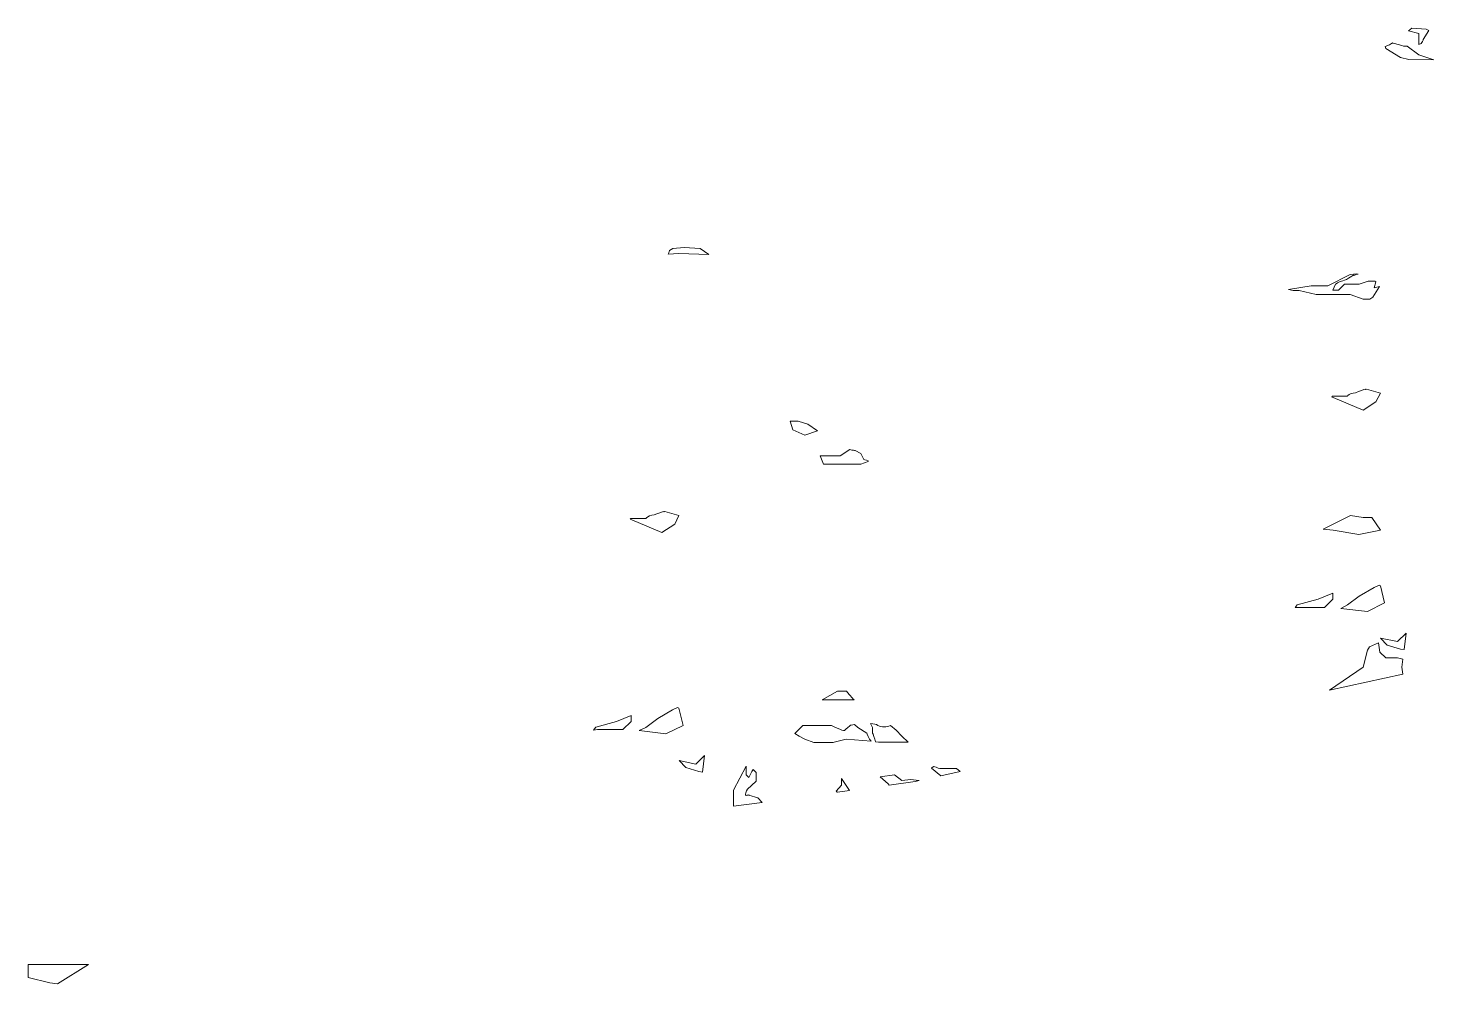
# Model space of a CAD drawing. Extents: x -2 to 9008, y -1000 to 0.
# Drawn here: x 2856.5 to 2914, y -712.5 to -673.4 of the extents above; entities that cross this region are included whole.
import ezdxf

# ---------------------------------------------------------------- set-up
doc = ezdxf.new("R2010")
doc.units = 0
doc.header["$MEASUREMENT"] = 0
doc.layers.add('Layer 1', color=7, linetype='Continuous')

# ---------------------------------------------------------------- blocks, each defined once
blk = doc.blocks.new('block 6')
at = {"layer": 'Layer 1', "lineweight": 0}
for points in [[(2887.7, -689.48), (2888.02, -689.48), (2888.42, -689.6), (2888.82, -689.87), (2888.29, -690.05), (2887.81, -689.83), (2887.7, -689.48)], [(2909.56, -697.1), (2908.52, -697.1), (2908.36, -697.11), (2908.45, -696.99), (2909.3, -696.76), (2909.9, -696.52), (2909.9, -696.76), (2909.56, -697.1)], [(2910.5, -697), (2910.98, -696.64), (2911.59, -696.28), (2911.8, -696.19), (2911.85, -696.22), (2912.02, -696.92), (2911.32, -697.27), (2910.23, -697.14), (2910.5, -697)], [(2912.55, -698.5), (2912.9, -698.15), (2912.82, -698.83), (2912.67, -698.81), (2912.13, -698.65), (2911.86, -698.36), (2912.55, -698.5)], [(2911.15, -699.55), (2911.32, -698.85), (2911.41, -698.72), (2911.77, -698.55), (2911.83, -698.93), (2912.07, -699.17), (2912.55, -699.17), (2912.77, -699.22), (2912.73, -699.55), (2912.77, -699.83), (2909.77, -700.49), (2911.15, -699.55)], [(2882.61, -702.28), (2881.52, -702.14), (2881.79, -702.01), (2882.28, -701.65), (2882.88, -701.29), (2883.09, -701.2), (2883.14, -701.23), (2883.32, -701.93), (2882.61, -702.28)], [(2881.19, -701.53), (2881.19, -701.77), (2880.85, -702.1), (2879.81, -702.1), (2879.65, -702.12), (2879.75, -702), (2880.59, -701.77), (2881.19, -701.53)], [(2883.84, -703.51), (2884.19, -703.16), (2884.11, -703.84), (2883.96, -703.82), (2883.42, -703.66), (2883.15, -703.37), (2883.84, -703.51)], [(2890.12, -704.59), (2889.63, -704.66), (2889.62, -704.66), (2889.58, -704.62), (2889.8, -704.38), (2889.8, -704.11), (2890.12, -704.59)], [(2892.64, -704.14), (2892.96, -704.18), (2892.98, -704.19), (2892.81, -704.22), (2891.75, -704.37), (2891.71, -704.32), (2891.38, -704.03), (2891.96, -703.95), (2892.27, -704.18), (2892.64, -704.14)], [(2856.51, -712.25), (2856.51, -711.71), (2858.98, -711.71), (2857.71, -712.51), (2857.4, -712.46), (2856.51, -712.25)]]:
    blk.add_lwpolyline(points, dxfattribs=at)
for points, knots in [([(2913, -673.5), (2913, -673.5), (2913.14, -673.39), (2913.14, -673.39), (2913.14, -673.39), (2913.73, -673.44), (2913.73, -673.44), (2913.73, -673.44), (2913.84, -673.49), (2913.84, -673.49), (2913.84, -673.49), (2913.6, -673.85), (2913.6, -673.85), (2913.6, -673.85), (2913.59, -674.03), (2913.43, -674.06), (2913.43, -674.06), (2913.43, -673.61), (2913.43, -673.61), (2913.43, -673.61), (2913, -673.5), (2913, -673.5)], [0, 0, 0, 0, 1, 1, 1, 2, 2, 2, 3, 3, 3, 4, 4, 4, 5, 5, 5, 6, 6, 6, 7, 7, 7, 7]), ([(2913.43, -674.49), (2913.43, -674.49), (2914.04, -674.69), (2914.04, -674.69), (2914.04, -674.69), (2913.01, -674.67), (2913.01, -674.67), (2913.01, -674.67), (2912.67, -674.59), (2912.67, -674.59), (2912.67, -674.59), (2912.07, -674.23), (2912.07, -674.23), (2912.07, -674.23), (2912.04, -674.14), (2912.04, -674.14), (2912.04, -674.14), (2912.23, -674.08), (2912.23, -674.08), (2912.23, -674.08), (2912.34, -673.99), (2912.34, -673.99), (2912.34, -673.99), (2912.36, -674), (2912.36, -674), (2912.36, -674), (2912.79, -674.11), (2912.8, -674.13), (2912.8, -674.13), (2912.95, -674.13), (2912.95, -674.13), (2912.95, -674.13), (2913.43, -674.49), (2913.43, -674.49)], [0, 0, 0, 0, 1, 1, 1, 2, 2, 2, 3, 3, 3, 4, 4, 4, 5, 5, 5, 6, 6, 6, 7, 7, 7, 8, 8, 8, 9, 9, 9, 10, 10, 10, 11, 11, 11, 11]), ([(2884.37, -682.65), (2884.37, -682.65), (2883.14, -682.61), (2883.14, -682.61), (2883.14, -682.61), (2882.71, -682.64), (2882.71, -682.64), (2882.73, -682.57), (2882.76, -682.49), (2882.76, -682.49), (2882.76, -682.49), (2882.89, -682.41), (2882.89, -682.41), (2882.89, -682.41), (2883.36, -682.37), (2883.36, -682.37), (2883.36, -682.37), (2884.01, -682.41), (2884.01, -682.41), (2884.01, -682.41), (2884.37, -682.65), (2884.37, -682.65)], [0, 0, 0, 0, 1, 1, 1, 2, 2, 2, 3, 3, 3, 4, 4, 4, 5, 5, 5, 6, 6, 6, 7, 7, 7, 7]), ([(2910.14, -684.11), (2910.14, -684.11), (2910.38, -683.87), (2910.38, -683.87), (2910.38, -683.87), (2910.98, -683.87), (2910.98, -683.87), (2910.98, -683.87), (2911.35, -683.75), (2911.35, -683.75), (2911.35, -683.75), (2911.49, -683.75), (2911.63, -683.75), (2911.63, -683.75), (2911.66, -683.77), (2911.66, -683.77), (2911.66, -683.77), (2911.6, -684.02), (2911.6, -684.02), (2911.6, -684.02), (2911.81, -683.96), (2911.81, -683.96), (2911.81, -683.96), (2911.54, -684.4), (2911.54, -684.4), (2911.54, -684.4), (2911.42, -684.48), (2911.42, -684.48), (2911.42, -684.48), (2911.15, -684.48), (2911.15, -684.48), (2911.15, -684.48), (2910.62, -684.3), (2910.62, -684.3), (2910.62, -684.3), (2909.22, -684.3), (2909.22, -684.3), (2909.22, -684.3), (2908.52, -684.13), (2908.52, -684.13), (2908.52, -684.13), (2908.28, -684.13), (2908.28, -684.13), (2908.28, -684.13), (2908.09, -684.09), (2908.09, -684.09), (2908.09, -684.09), (2909.02, -683.94), (2909.02, -683.94), (2909.02, -683.94), (2909.7, -683.94), (2909.7, -683.94), (2909.7, -683.94), (2910.62, -683.48), (2910.62, -683.48), (2910.62, -683.48), (2910.89, -683.45), (2910.89, -683.45), (2910.89, -683.45), (2910.94, -683.46), (2910.94, -683.46), (2910.83, -683.49), (2910.74, -683.51), (2910.74, -683.51), (2910.74, -683.51), (2910.38, -683.75), (2910.26, -683.75), (2910.14, -683.75), (2910.02, -683.87), (2910.02, -683.87), (2910.02, -683.87), (2909.9, -684.11), (2909.9, -684.11), (2909.9, -684.11), (2910.14, -684.11), (2910.14, -684.11)], [0, 0, 0, 0, 1, 1, 1, 2, 2, 2, 3, 3, 3, 4, 4, 4, 5, 5, 5, 6, 6, 6, 7, 7, 7, 8, 8, 8, 9, 9, 9, 10, 10, 10, 11, 11, 11, 12, 12, 12, 13, 13, 13, 14, 14, 14, 15, 15, 15, 16, 16, 16, 17, 17, 17, 18, 18, 18, 19, 19, 19, 20, 20, 20, 21, 21, 21, 22, 22, 22, 23, 23, 23, 24, 24, 24, 25, 25, 25, 25]), ([(2911.18, -688.18), (2911.18, -688.18), (2911.23, -688.17), (2911.23, -688.17), (2911.23, -688.18), (2911.25, -688.18), (2911.28, -688.17), (2911.28, -688.17), (2911.85, -688.33), (2911.85, -688.33), (2911.85, -688.33), (2911.67, -688.68), (2911.67, -688.68), (2911.67, -688.68), (2911.15, -689.03), (2911.15, -689.03), (2911.15, -689.03), (2909.92, -688.51), (2909.92, -688.51), (2909.92, -688.51), (2909.86, -688.49), (2909.86, -688.49), (2909.88, -688.46), (2909.9, -688.45), (2909.9, -688.45), (2909.9, -688.45), (2909.9, -688.45), (2910.02, -688.45), (2910.14, -688.45), (2910.5, -688.45), (2910.5, -688.45), (2910.5, -688.45), (2910.62, -688.33), (2910.74, -688.33), (2910.84, -688.33), (2911.07, -688.22), (2911.18, -688.18)], [0, 0, 0, 0, 1, 1, 1, 2, 2, 2, 3, 3, 3, 4, 4, 4, 5, 5, 5, 6, 6, 6, 7, 7, 7, 8, 8, 8, 9, 9, 9, 10, 10, 10, 11, 11, 11, 12, 12, 12, 12]), ([(2888.92, -690.89), (2888.92, -690.89), (2889.74, -690.89), (2889.74, -690.89), (2889.74, -690.89), (2890.14, -690.64), (2890.14, -690.64), (2890.26, -690.67), (2890.35, -690.68), (2890.35, -690.68), (2890.35, -690.68), (2890.59, -690.8), (2890.59, -690.8), (2890.59, -690.8), (2890.71, -691.05), (2890.71, -691.05), (2890.71, -691.05), (2890.95, -691.1), (2890.89, -691.13), (2890.89, -691.13), (2890.59, -691.24), (2890.59, -691.24), (2890.59, -691.24), (2889.06, -691.24), (2889.06, -691.24), (2889.06, -691.24), (2888.92, -690.89), (2888.92, -690.89)], [0, 0, 0, 0, 1, 1, 1, 2, 2, 2, 3, 3, 3, 4, 4, 4, 5, 5, 5, 6, 6, 6, 7, 7, 7, 8, 8, 8, 9, 9, 9, 9]), ([(2883.14, -693.34), (2883.14, -693.34), (2882.97, -693.69), (2882.97, -693.69), (2882.97, -693.69), (2882.44, -694.04), (2882.44, -694.04), (2882.44, -694.04), (2881.21, -693.52), (2881.21, -693.52), (2881.21, -693.52), (2881.15, -693.49), (2881.15, -693.49), (2881.17, -693.47), (2881.19, -693.46), (2881.19, -693.46), (2881.19, -693.46), (2881.19, -693.46), (2881.31, -693.46), (2881.43, -693.46), (2881.79, -693.46), (2881.79, -693.46), (2881.79, -693.46), (2881.91, -693.33), (2882.03, -693.33), (2882.13, -693.33), (2882.36, -693.22), (2882.47, -693.19), (2882.47, -693.19), (2882.52, -693.18), (2882.52, -693.18), (2882.52, -693.19), (2882.54, -693.19), (2882.57, -693.18), (2882.57, -693.18), (2883.14, -693.34), (2883.14, -693.34)], [0, 0, 0, 0, 1, 1, 1, 2, 2, 2, 3, 3, 3, 4, 4, 4, 5, 5, 5, 6, 6, 6, 7, 7, 7, 8, 8, 8, 9, 9, 9, 10, 10, 10, 11, 11, 11, 12, 12, 12, 12]), ([(2910.63, -693.34), (2910.63, -693.34), (2911.15, -693.42), (2911.15, -693.42), (2911.5, -693.42), (2911.5, -693.42), (2911.5, -693.42), (2911.5, -693.42), (2911.85, -693.94), (2911.85, -693.94), (2911.85, -693.94), (2910.97, -694.12), (2910.97, -694.12), (2910.97, -694.12), (2909.92, -693.94), (2909.92, -693.94), (2909.92, -693.94), (2909.51, -693.9), (2909.51, -693.9), (2909.51, -693.9), (2910.16, -693.57), (2910.16, -693.57), (2910.16, -693.57), (2910.63, -693.34), (2910.63, -693.34)], [0, 0, 0, 0, 1, 1, 1, 2, 2, 2, 3, 3, 3, 4, 4, 4, 5, 5, 5, 6, 6, 6, 7, 7, 7, 8, 8, 8, 8]), ([(2889.01, -700.89), (2889.01, -700.89), (2889.63, -700.53), (2889.63, -700.53), (2889.63, -700.53), (2890, -700.53), (2890, -700.53), (2890.15, -700.71), (2890.29, -700.87), (2890.31, -700.89), (2890.31, -700.89), (2889.01, -700.89), (2889.01, -700.89)], [0, 0, 0, 0, 1, 1, 1, 2, 2, 2, 3, 3, 3, 4, 4, 4, 4]), ([(2891.31, -702.61), (2891.31, -702.61), (2891.19, -702.6), (2891.19, -702.6), (2891.18, -702.48), (2891.07, -702.25), (2891.07, -702.25), (2891.07, -702.25), (2891.07, -702.01), (2891.07, -702.01), (2891.07, -702.01), (2890.99, -701.85), (2890.99, -701.85), (2891.12, -701.86), (2891.23, -701.88), (2891.29, -701.93), (2891.44, -702.03), (2891.64, -701.99), (2891.8, -701.94), (2891.8, -701.94), (2892.03, -702.13), (2892.03, -702.13), (2892.03, -702.13), (2892.27, -702.37), (2892.27, -702.37), (2892.27, -702.37), (2892.52, -702.61), (2892.52, -702.61), (2892.52, -702.61), (2891.31, -702.61), (2891.31, -702.61)], [0, 0, 0, 0, 1, 1, 1, 2, 2, 2, 3, 3, 3, 4, 4, 4, 5, 5, 5, 6, 6, 6, 7, 7, 7, 8, 8, 8, 9, 9, 9, 10, 10, 10, 10]), ([(2889.37, -701.93), (2889.37, -701.93), (2889.87, -702.17), (2889.92, -702.14), (2889.98, -702.1), (2890.15, -701.93), (2890.15, -701.93), (2890.15, -701.93), (2890.22, -701.91), (2890.33, -701.9), (2890.33, -701.9), (2890.47, -702.01), (2890.47, -702.01), (2890.47, -702.01), (2890.83, -702.25), (2890.83, -702.25), (2890.83, -702.25), (2890.91, -702.5), (2891.01, -702.58), (2891.01, -702.58), (2889.99, -702.49), (2889.99, -702.49), (2889.99, -702.49), (2889.5, -702.61), (2889.5, -702.61), (2889.5, -702.61), (2889.45, -702.63), (2889.45, -702.63), (2889.45, -702.63), (2888.66, -702.63), (2888.66, -702.63), (2888.66, -702.63), (2888.3, -702.49), (2888.3, -702.49), (2888.3, -702.49), (2888.06, -702.37), (2888.06, -702.37), (2888.06, -702.37), (2887.89, -702.26), (2887.89, -702.26), (2887.89, -702.26), (2888.22, -701.93), (2888.22, -701.93), (2888.22, -701.93), (2889.37, -701.93), (2889.37, -701.93)], [0, 0, 0, 0, 1, 1, 1, 2, 2, 2, 3, 3, 3, 4, 4, 4, 5, 5, 5, 6, 6, 6, 7, 7, 7, 8, 8, 8, 9, 9, 9, 10, 10, 10, 11, 11, 11, 12, 12, 12, 13, 13, 13, 14, 14, 14, 15, 15, 15, 15]), ([(2886.01, -704.06), (2886.01, -704.06), (2886.13, -703.82), (2886.13, -703.82), (2886.13, -703.82), (2886.18, -703.74), (2886.18, -703.74), (2886.18, -703.74), (2886.3, -703.86), (2886.3, -703.86), (2886.3, -703.86), (2886.3, -704.21), (2886.3, -704.21), (2886.3, -704.21), (2885.94, -704.56), (2885.94, -704.56), (2885.94, -704.56), (2885.77, -704.84), (2885.94, -704.79), (2885.96, -704.78), (2885.98, -704.78), (2886.02, -704.77), (2886.02, -704.77), (2886.01, -704.78), (2886.01, -704.78), (2886.01, -704.78), (2886.37, -704.9), (2886.37, -704.9), (2886.37, -704.9), (2886.55, -705.08), (2886.55, -705.08), (2886.55, -705.08), (2885.38, -705.24), (2885.38, -705.24), (2885.38, -705.24), (2885.38, -704.58), (2885.38, -704.58), (2885.38, -704.58), (2885.9, -703.6), (2885.9, -703.6), (2885.9, -703.6), (2885.89, -703.95), (2885.89, -703.95), (2885.89, -703.95), (2886.01, -704.06), (2886.01, -704.06)], [0, 0, 0, 0, 1, 1, 1, 2, 2, 2, 3, 3, 3, 4, 4, 4, 5, 5, 5, 6, 6, 6, 7, 7, 7, 8, 8, 8, 9, 9, 9, 10, 10, 10, 11, 11, 11, 12, 12, 12, 13, 13, 13, 14, 14, 14, 15, 15, 15, 15]), ([(2893.48, -703.68), (2893.48, -703.68), (2893.56, -703.61), (2893.56, -703.61), (2893.71, -703.66), (2893.84, -703.7), (2893.84, -703.7), (2893.84, -703.7), (2894.51, -703.7), (2894.51, -703.7), (2894.51, -703.7), (2894.65, -703.82), (2894.65, -703.82), (2894.65, -703.82), (2893.86, -703.99), (2893.86, -703.99), (2893.86, -703.99), (2893.48, -703.68), (2893.48, -703.68)], [0, 0, 0, 0, 1, 1, 1, 2, 2, 2, 3, 3, 3, 4, 4, 4, 5, 5, 5, 6, 6, 6, 6])]:
    blk.add_open_spline(points, degree=3, knots=knots, dxfattribs=at)
blk = doc.blocks.new('block 5')
at = {"layer": 'Layer 1'}
blk.add_blockref('block 6', (0, 0), dxfattribs=at)

msp = doc.modelspace()

# ---------------------------------------------------------------- block references
at = {"layer": 'Layer 1'}
msp.add_blockref('block 5', (0, 0), dxfattribs=at)

doc.saveas('drawing.dxf')
